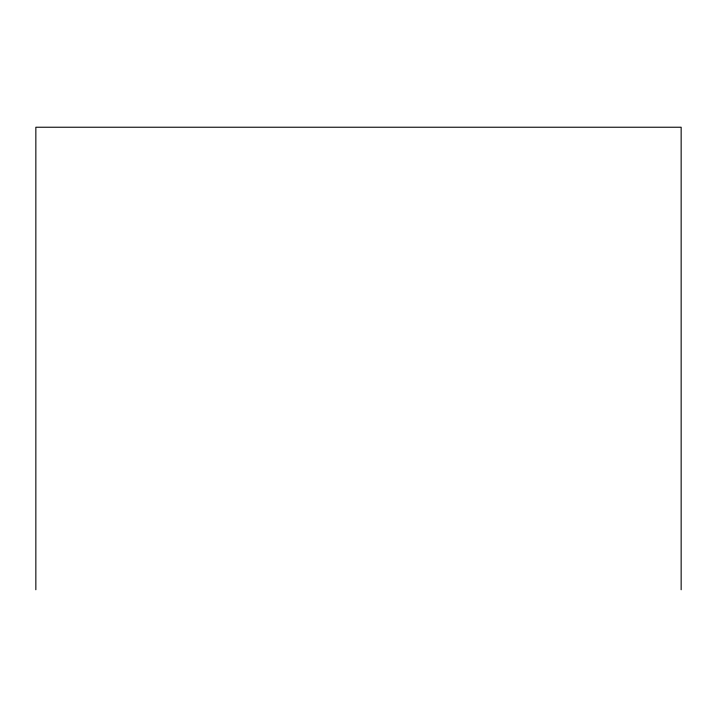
<?xml version="1.0" encoding="UTF-8"?>
<svg xmlns="http://www.w3.org/2000/svg" width="717" height="717" viewBox="0 0 717 717"><rect width="100%" height="100%" fill="white"/><g stroke="black" fill="none" stroke-linecap="round" stroke-linejoin="round"><path stroke-width="1.08" d="M681.15 589.768L681.15 127.232L35.85 127.232L35.85 589.768"/></g></svg>
